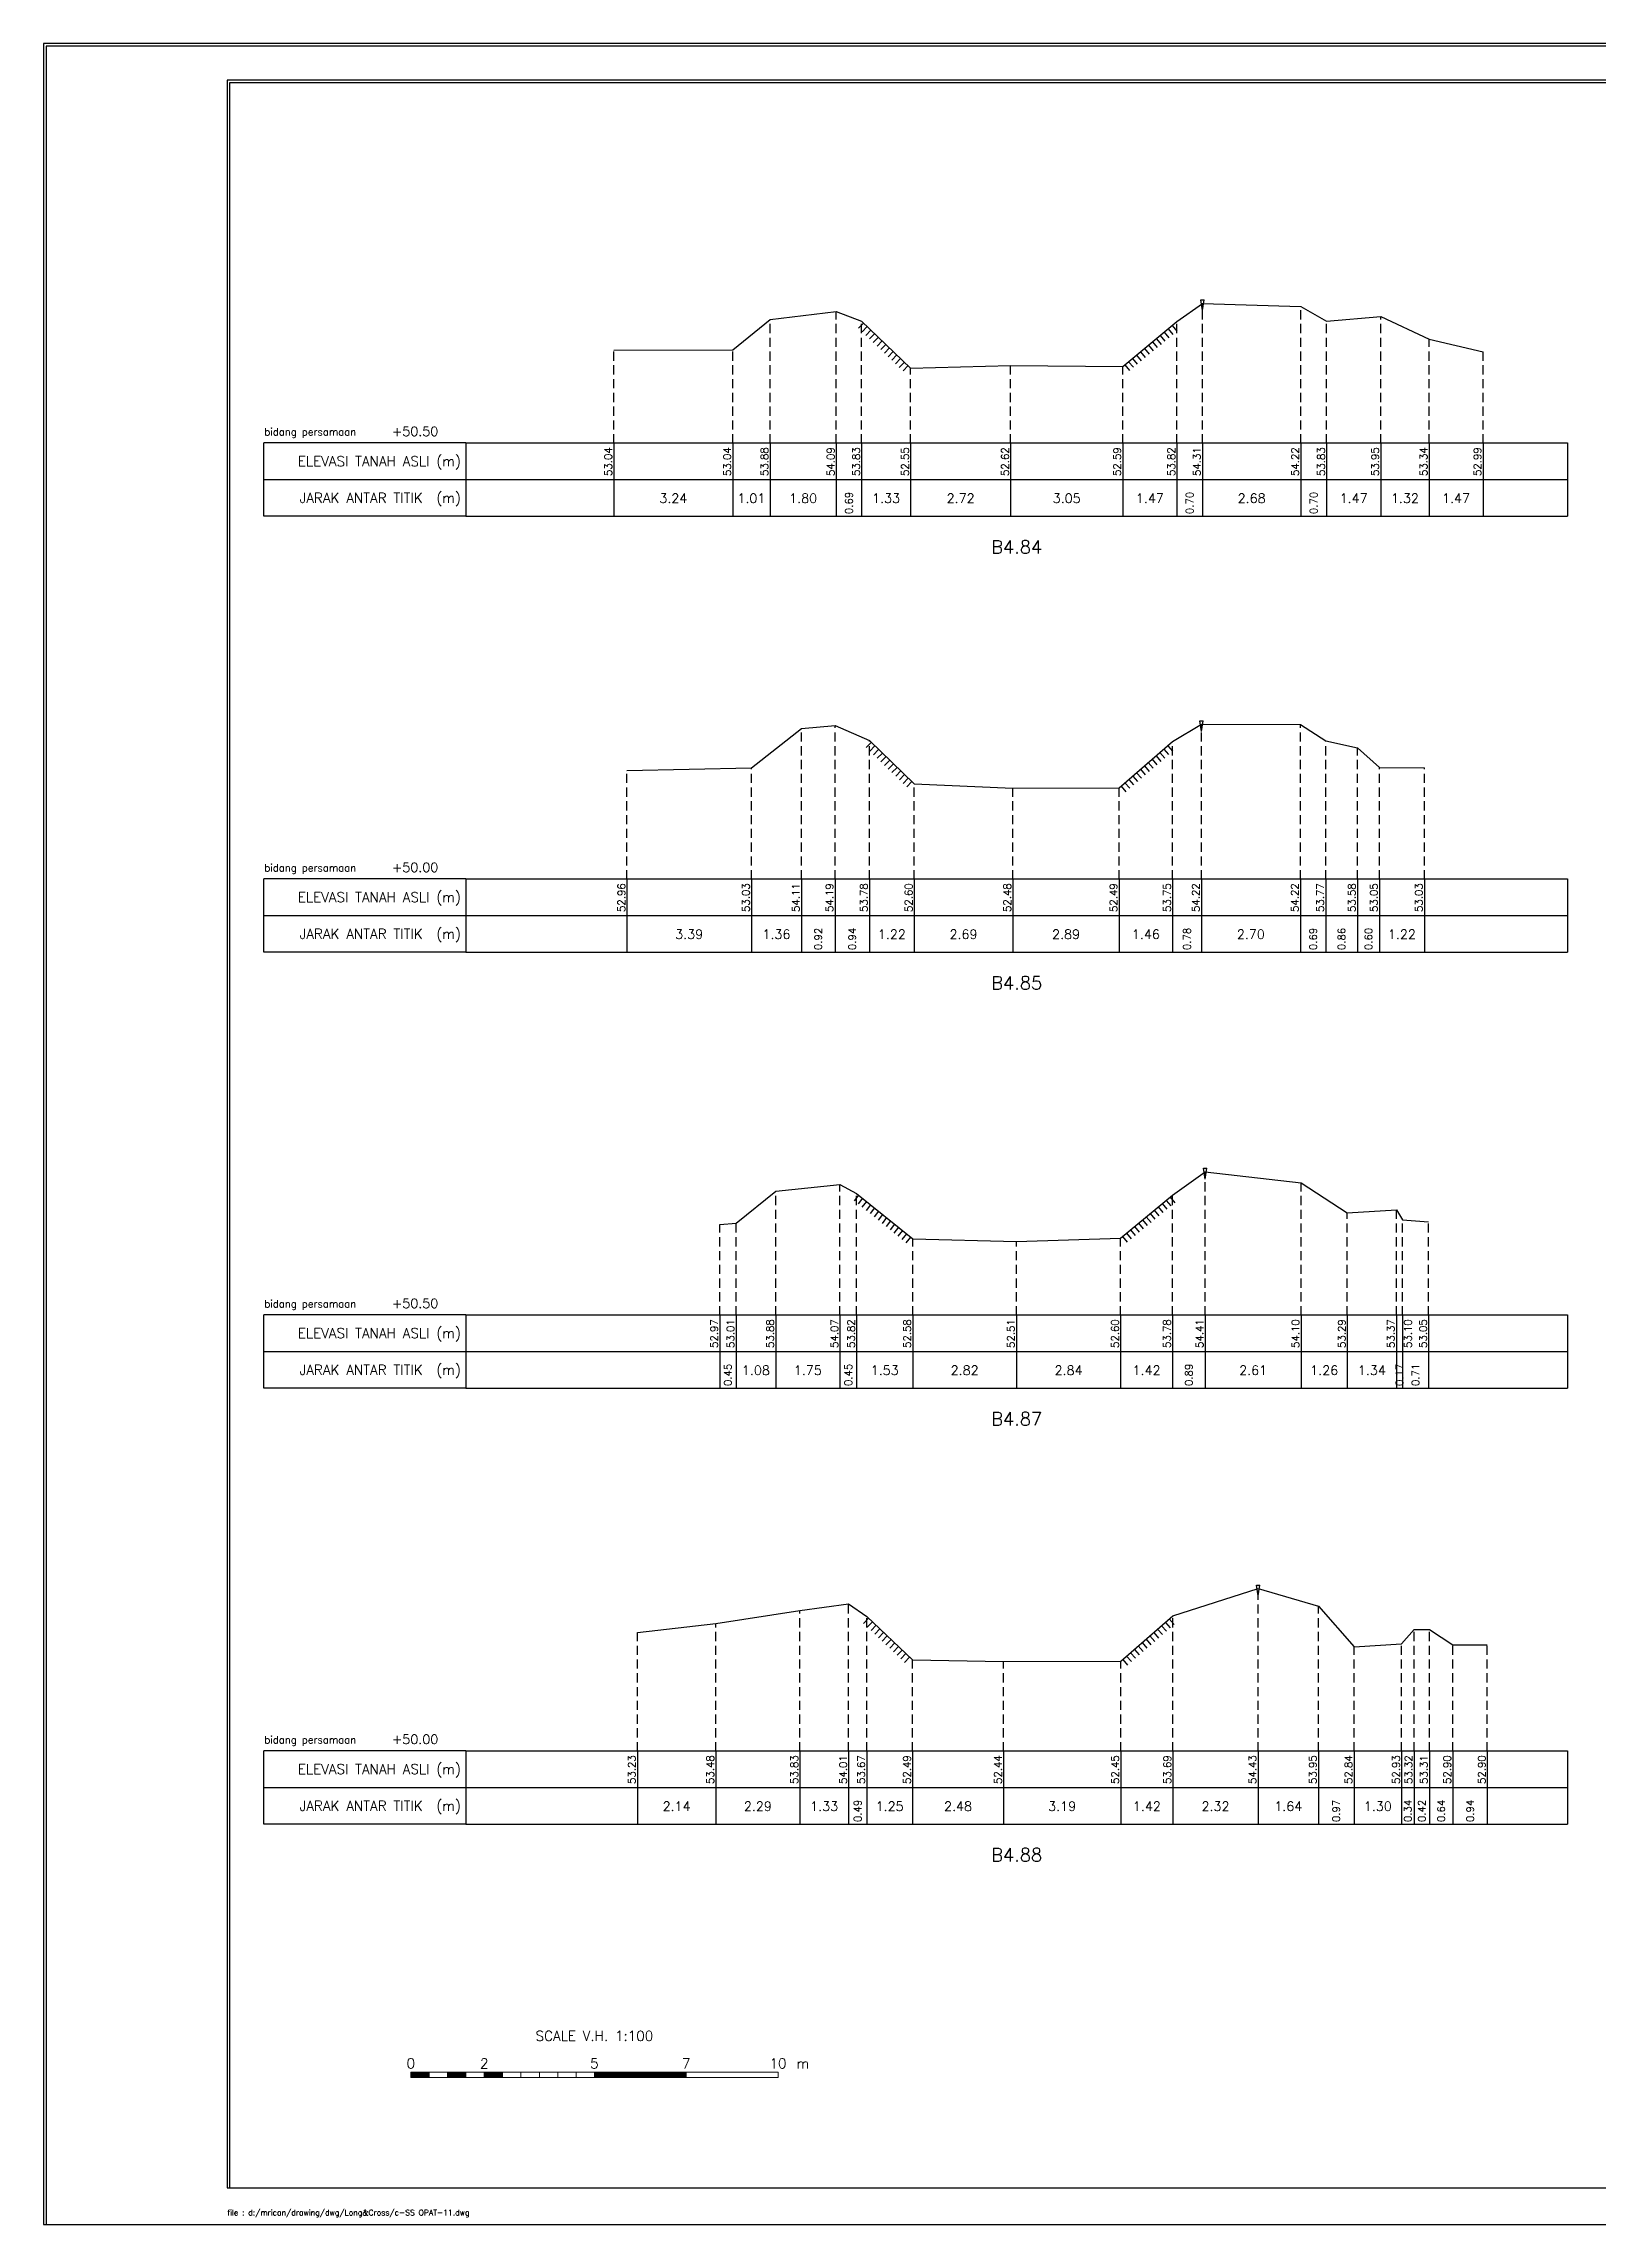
# Model space of a CAD drawing. Header units: inches. Extents: x -11 to 3175, y -842 to -783.
# Drawn here: x 855 to 897.3, y -842 to -782.6 of the extents above; entities that cross this region are included whole.
import ezdxf
from ezdxf.enums import TextEntityAlignment as Align

# ---------------------------------------------------------------- set-up
doc = ezdxf.new("R2010")
doc.units = ezdxf.units.IN
doc.header["$MEASUREMENT"] = 0
doc.linetypes.add('DASHED2', pattern=[0.375, 0.25, -0.125])
doc.layers.add('KOP', color=7, linetype='Continuous')
doc.layers.add('pelengkap', color=7, linetype='Continuous')
doc.styles.add('ARIAL', font='arial.ttf')
doc.styles.add('battang01', font='arial.ttf')
doc.styles.add('L100', font='simplex.shx', dxfattribs={"height": 0.254})
doc.styles.add('L140', font='simplex.shx', dxfattribs={"height": 0.356})
doc.styles.add('L60', font='simplex.shx', dxfattribs={"height": 0.152})
doc.styles.add('L80', font='simplex.shx', dxfattribs={"height": 0.203})
doc.styles.add('ROMANS-N', font='ROMANS.SHX', dxfattribs={"width": 0.8})
doc.styles.add('SONDU', font='arial.ttf')
doc.styles.get("Standard").update_dxf_attribs({"font": 'simplex.shx'})
doc.styles.add('STYLE1', font='arial.ttf', dxfattribs={"height": 0.2})

# ---------------------------------------------------------------- blocks, each defined once
blk = doc.blocks.new('kop')
at = {"layer": 'KOP'}
h = blk.add_hatch(color=3, dxfattribs=at)
h.paths.add_polyline_path([(609.87, 69.8), (591.81, 69.8), (591.81, 51.91), (609.87, 51.91)])
h.paths.add_polyline_path([(592.1, 52.25), (592.1, 69.5), (609.53, 69.5), (609.53, 52.25)], flags=16)
edge = h.paths.add_edge_path(flags=0)
edge.add_line((608.87, 52.91), (601.67, 52.91))
edge.add_ellipse((597.68, 52.92), major_axis=(2.82, 2.82), ratio=1, start_angle=314.84704, end_angle=495.15296)
edge.add_line((593.69, 52.91), (592.76, 52.91))
edge.add_line((592.76, 52.91), (592.76, 58.63))
edge.add_line((592.76, 58.63), (595.43, 58.63))
edge.add_ellipse((595.43, 63.37), major_axis=(-3.35, 3.35), ratio=1, start_angle=135, end_angle=315)
edge.add_line((595.43, 68.11), (595.43, 68.84))
edge.add_line((595.43, 68.84), (601.65, 68.84))
edge.add_line((601.65, 68.84), (601.65, 58.59))
edge.add_ellipse((604.86, 58.63), major_axis=(2.26, 2.26), ratio=1, start_angle=135.57378, end_angle=315)
edge.add_line((608.06, 58.63), (608.87, 58.63))
edge.add_line((608.87, 58.63), (608.87, 52.91))
h = blk.add_hatch(dxfattribs=at)
h.set_pattern_fill('ANSI31', color=21)
h.paths.add_polyline_path([(609.53, 69.5), (592.1, 69.5), (592.1, 52.25), (609.53, 52.25)])
edge = h.paths.add_edge_path(flags=16)
edge.add_line((608.06, 58.63), (608.87, 58.63))
edge.add_line((608.87, 58.63), (608.87, 52.91))
edge.add_line((608.87, 52.91), (601.67, 52.91))
edge.add_ellipse((597.68, 52.92), major_axis=(-2.82, 2.82), ratio=1, start_angle=224.84704, end_angle=405.15296)
edge.add_line((593.69, 52.91), (592.76, 52.91))
edge.add_line((592.76, 52.91), (592.76, 58.63))
edge.add_line((592.76, 58.63), (595.43, 58.63))
edge.add_ellipse((595.43, 63.37), major_axis=(-3.35, 3.35), ratio=1, start_angle=135, end_angle=315)
edge.add_line((595.43, 68.11), (595.43, 68.84))
edge.add_line((595.43, 68.84), (601.65, 68.84))
edge.add_line((601.65, 68.84), (601.65, 58.59))
edge.add_ellipse((604.86, 58.63), major_axis=(-2.26, 2.26), ratio=1, start_angle=45.57378, end_angle=225)
h = blk.add_hatch(color=3, dxfattribs=at)
edge = h.paths.add_edge_path()
edge.add_line((601.65, 68.84), (595.43, 68.84))
edge.add_line((595.43, 68.84), (595.43, 68.11))
edge.add_ellipse((595.43, 63.37), major_axis=(-3.35, 3.35), ratio=1, start_angle=135, end_angle=315, ccw=False)
edge.add_line((595.43, 58.63), (592.76, 58.63))
edge.add_line((592.76, 58.63), (592.76, 52.91))
edge.add_line((592.76, 52.91), (593.69, 52.91))
edge.add_ellipse((597.68, 52.92), major_axis=(-2.82, 2.82), ratio=1, start_angle=-135.15296, end_angle=45.15296, ccw=False)
edge.add_line((601.67, 52.91), (608.87, 52.91))
edge.add_line((608.87, 52.91), (608.87, 58.63))
edge.add_line((608.87, 58.63), (608.06, 58.63))
edge.add_ellipse((604.86, 58.63), major_axis=(2.26, 2.26), ratio=1, start_angle=134.42622, end_angle=315, ccw=False)
edge.add_line((601.65, 58.66), (601.65, 68.84))
h = blk.add_hatch(dxfattribs=at)
h.set_pattern_fill('ANSI31', color=41)
h.paths.add_polyline_path([(595.59, 25.44), (591.99, 25.44), (591.99, 22.12), (595.59, 22.12)])
h.paths.add_polyline_path([(594.83, 23.8), (595.49, 22.51), (594.95, 22.51), (594.37, 23.59), (594.37, 22.51), (593.85, 22.51), (593.85, 24.73), (593.24, 22.51), (592.84, 22.51), (592.12, 25.05), (592.67, 25.05), (593.03, 23.54), (593.41, 25.05), (594.37, 25.05), (594.37, 23.99), (594.89, 25.05), (595.46, 25.05)], flags=16)
at = {"color": 2}
blk.add_lwpolyline([(-49.29, -9.99), (790.69, -9.99), (790.69, 583.29), (-49.29, 583.29)], close=True, dxfattribs=at)
at = {"color": 6}
blk.add_lwpolyline([(0.65, 0), (780.7, 0), (780.7, 573.3), (0.65, 573.3)], close=True, dxfattribs=at)
at = {"layer": 'KOP', "color": 5}
for p, q in [((590.8, 70.96), (590.8, 29.98)), ((590.8, 70.96), (780.7, 70.96)), ((400.9, 29.98), (400.9, 0)), ((400.9, 29.98), (590.8, 29.98)), ((590.8, 29.98), (590.8, 0))]:
    blk.add_line(p, q, dxfattribs=at)
at = {"layer": 'KOP', "color": 3}
for p, q in [((591.81, 69.8), (609.87, 69.8)), ((591.81, 51.91), (591.81, 69.8)), ((592.1, 69.5), (609.53, 69.5)), ((592.1, 52.25), (592.1, 69.5)), ((595.43, 68.84), (595.43, 68.11)), ((595.43, 68.84), (601.65, 68.84)), ((601.65, 58.59), (601.65, 68.84)), ((609.53, 69.5), (609.53, 52.25)), ((609.87, 69.8), (609.87, 51.91)), ((592.76, 52.91), (592.76, 58.63)), ((595.43, 58.63), (592.76, 58.63)), ((608.87, 58.63), (608.06, 58.63)), ((608.87, 58.63), (608.87, 52.91)), ((609.87, 51.91), (591.81, 51.91)), ((609.53, 52.25), (592.1, 52.25)), ((593.69, 52.91), (592.76, 52.91)), ((608.87, 52.91), (601.67, 52.91)), ((720.73, 43.98), (780.7, 43.98)), ((720.73, 36.98), (780.7, 36.98)), ((415.9, 29.98), (415.9, 0)), ((430.89, 29.98), (430.89, 0)), ((545.83, 29.98), (545.83, 0)), ((560.82, 29.98), (560.82, 0)), ((575.81, 29.98), (575.81, 0)), ((655.77, 29.98), (655.77, 11.99)), ((675.76, 29.98), (675.76, 0)), ((705.74, 29.98), (705.74, 0)), ((400.9, 24.99), (590.8, 24.99)), ((655.77, 23.99), (720.73, 23.99)), ((720.73, 23.99), (780.7, 23.99)), ((400.9, 19.99), (590.8, 19.99)), ((655.77, 17.99), (720.73, 17.99)), ((720.73, 17.99), (780.7, 17.99)), ((740.72, 17.99), (740.72, 0)), ((400.9, 14.99), (590.8, 14.99)), ((590.8, 6), (720.73, 6))]:
    blk.add_line(p, q, dxfattribs=at)
at = {"layer": 'KOP', "color": 4}
for p, q in [((610.79, 70.96), (610.79, 50.97)), ((720.73, 70.96), (720.73, 0)), ((590.8, 50.97), (720.73, 50.97)), ((720.73, 50.97), (780.7, 50.97)), ((590.8, 29.98), (720.73, 29.98)), ((720.73, 29.98), (780.7, 29.98)), ((590.8, 11.99), (720.73, 11.99))]:
    blk.add_line(p, q, dxfattribs=at)
at = {"layer": 'KOP', "color": 41}
blk.add_line((595.59, 22.12), (591.99, 22.12), dxfattribs=at)
for points in [[(591.99, 25.44), (595.59, 25.44)], [(592.12, 25.05), (592.67, 25.05)], [(592.12, 25.05), (592.84, 22.51)], [(592.2, 25.44), (592.42, 25.44)], [(592.63, 25.44), (592.84, 25.44)], [(592.67, 25.05), (593.03, 23.54), (593.41, 25.05)], [(593.05, 25.44), (593.26, 25.44)], [(593.24, 22.51), (593.85, 24.73)], [(593.41, 25.05), (594.37, 25.05)], [(593.48, 25.44), (593.69, 25.44)], [(593.85, 22.51), (593.85, 24.73)], [(593.9, 25.44), (594.11, 25.44)], [(594.32, 25.44), (594.53, 25.44)], [(594.37, 25.05), (594.37, 23.99)], [(594.37, 23.99), (594.89, 25.05)], [(594.75, 25.44), (594.96, 25.44)], [(594.83, 23.8), (595.46, 25.05)], [(594.83, 23.8), (595.49, 22.51)], [(594.89, 25.05), (595.46, 25.05)], [(595.17, 25.44), (595.38, 25.44)], [(592.84, 22.51), (593.24, 22.51)], [(593.85, 22.51), (594.37, 22.51)], [(594.95, 22.51), (594.37, 23.59)], [(594.37, 23.59), (594.37, 22.51)], [(594.95, 22.51), (595.49, 22.51)]]:
    blk.add_lwpolyline(points, dxfattribs=at)
at = {"layer": 'KOP', "color": 42}
for points in [[(592.2, 29.11), (592.2, 25.44)], [(592.54, 29.11), (592.54, 25.44)], [(592.96, 29.11), (592.96, 25.44)], [(593.38, 29.11), (593.38, 25.44)], [(593.81, 29.11), (593.81, 25.44)], [(594.23, 29.11), (594.23, 25.44)], [(594.65, 29.11), (594.65, 25.44)], [(595.08, 29.11), (595.08, 25.44)], [(595.5, 29.11), (595.5, 25.44)]]:
    blk.add_lwpolyline(points, dxfattribs=at)
at = {"layer": 'KOP', "color": 3}
for centre, major_axis, start_param, end_param in [((595.43, 63.37), (-3.35, 3.35), 2.356194, 5.497787), ((597.68, 52.92), (-2.82, 2.82), 3.924321, 7.071253), ((604.86, 58.63), (-2.26, 2.26), 0.785398, 3.926991)]:
    blk.add_ellipse(centre, major_axis=major_axis, ratio=1, start_param=start_param, end_param=end_param, dxfattribs=at)
at = {"layer": 'KOP', "color": 5, "style": 'SONDU'}
for s, height, width, p, p2 in [('MINISTRY OF PUBLIC WORKS AND HOUSING', 3.4982, 0.971049, (612.49, 65.4), (715.58, 65.4)), ('DIRECTORATE GENERAL OF WATER RESOURCES', 2.7485, 1.100714, (612.33, 60.62), (715.42, 60.62)), ('DIRECTORATE OF IRRIGATION AND LOWLAND', 1.9989, 1.638753, (612.52, 56.15), (715.75, 56.15))]:
    blk.add_text(s, height=height, dxfattribs=dict(at, width=width)).set_placement(p, p2, align=Align.FIT)
at = {"layer": 'KOP', "color": 3, "style": 'ROMANS-N', "width": 1.832261}
blk.add_text('Jalan Pattimura No. 20 Kebayoran Baru, Jakarta Selatan', height=1.2493, dxfattribs=at).set_placement((612.79, 53.07), (715.58, 53.07), align=Align.FIT)
at = {"layer": 'KOP', "color": 5, "style": 'ARIAL'}
blk.add_text('Subject:', height=3.252, dxfattribs=at).set_placement((593.75, 45.87))
at = {"layer": 'KOP', "color": 3}
for s, height, style, p in [('Scheme', 1.999, 'battang01', (722.75, 46.66)), (':', 2, 'battang01', (740.37, 46.56)), ('D.I MRICAN', 1.999, 'battang01', (742.66, 46.66)), ('District', 1.999, 'battang01', (722.68, 39.97)), ('KEDIRI', 1.999, 'battang01', (742.66, 39.66)), (':', 2, 'battang01', (740.38, 39.87)), ('Province', 1.999, 'battang01', (722.75, 32.66)), (':', 2, 'battang01', (740.37, 32.57)), ('EAST JAVA', 1.999, 'battang01', (742.66, 32.66)), ('Prepared by', 1.9989, 'battang01', (657.14, 25.79)), ('No. of Sheet ', 1.9989, 'battang01', (722.52, 26.68)), (':', 2, 'battang01', (740.38, 25.62)), ('in joint venture with:', 1.2493, 'SONDU', (597.56, 21.07)), ('Checked by', 1.999, 'battang01', (657.14, 19.79)), ('Register', 1.999, 'battang01', (722.52, 20.02)), (':', 2, 'battang01', (740.36, 19.92)), ('Team Leader', 1.9989, 'battang01', (657.14, 13.79)), ('Yoo, Kang-Keun', 1.9989, 'battang01', (677.26, 13.79)), ('Date :', 1.999, 'battang01', (722.52, 13.49)), ('No. of Contract :', 1.9989, 'battang01', (743.52, 13.49)), ('No.', 2, 'STYLE1', (404.73, 6.99)), ('Date', 2, 'STYLE1', (417.78, 6.99)), ('Revised', 2, 'STYLE1', (483.04, 7.17)), ('Drawn', 2, 'STYLE1', (550.92, 7.18)), ('Checked', 2, 'STYLE1', (562.62, 7.11)), ('Approv.', 2, 'STYLE1', (578.86, 7.21)), ('Acknowledge by', 1.9989, 'battang01', (592.18, 7.8)), (':', 2, 'battang01', (612.76, 7.81)), ('Approved by', 1.9989, 'battang01', (592.18, 1.8)), (':', 2, 'battang01', (612.81, 1.77)), ('Directorate of Irrigations and Lowlands', 1.9989, 'battang01', (614.08, 1.59))]:
    blk.add_text(s, height=height, dxfattribs=dict(at, style=style)).set_placement(p)
at = {"layer": 'KOP', "color": 6, "style": 'SONDU'}
blk.add_text('PT. VIRAMA KARYA (Persero)', height=2.5809, dxfattribs=at).set_placement((597.36, 26.15))
at = {"layer": 'KOP', "color": 42, "style": 'SONDU'}
blk.add_text('VIRAMA', height=0.942, dxfattribs=at).set_placement((591.3, 21.04))
at = {"layer": 'KOP', "color": 4, "style": 'SONDU'}
for s, p in [('Korean Rural Community Corporation', (592.02, 18.86)), ('PT. Wiratman', (592.02, 16.86)), ('PT. Terasis Erojaya', (591.94, 12.59)), ('PT. Tuah Agung Anugrah', (592, 14.73))]:
    blk.add_text(s, height=1.4992, dxfattribs=at).set_placement(p)
at = {"layer": 'KOP', "color": 3, "insert": (719.86, 60.77), "char_height": 2.4987, "width": 61.4394, "attachment_point": 4, "style": 'SONDU'}
blk.add_mtext('\\pi1.9124;Project Preparation Consultant (PPC)\\P\\pi3.0493;Firm For Develompent of the Mrican \\P\\pi7.7731;Irrigation System In East Java', dxfattribs=at)
at = {"layer": 'KOP', "color": 2, "insert": (597.57, 24.25), "char_height": 0.9995, "width": 48.7181, "attachment_point": 1, "style": 'SONDU'}
blk.add_mtext('Jl. Hang Tuah Raya No.26, Kebayoran Baru Jakarta Selatan 12120 Indonesia', dxfattribs=at)
blk = doc.blocks.new('*X6')
at = {"color": 0}
for p, q in [((20000, 6250), (25000, 6250)), ((20000, 6200), (25000, 6200)), ((20000, 6150), (25000, 6150)), ((20000, 6100), (25000, 6100)), ((20000, 6050), (25000, 6050))]:
    blk.add_line(p, q, dxfattribs=at)
blk = doc.blocks.new('*X5')
at = {"color": 0}
for p, q in [((14000, 6250), (15000, 6250)), ((14000, 6200), (15000, 6200)), ((14000, 6150), (15000, 6150)), ((14000, 6100), (15000, 6100)), ((14000, 6050), (15000, 6050))]:
    blk.add_line(p, q, dxfattribs=at)
blk = doc.blocks.new('*X3')
at = {"color": 0}
for p, q in [((10000, 6250), (11000, 6250)), ((10000, 6200), (11000, 6200)), ((10000, 6150), (11000, 6150)), ((10000, 6100), (11000, 6100)), ((10000, 6050), (11000, 6050))]:
    blk.add_line(p, q, dxfattribs=at)
blk = doc.blocks.new('*X4')
at = {"color": 0}
for p, q in [((12000, 6250), (13000, 6250)), ((12000, 6200), (13000, 6200)), ((12000, 6150), (13000, 6150)), ((12000, 6100), (13000, 6100)), ((12000, 6050), (13000, 6050))]:
    blk.add_line(p, q, dxfattribs=at)
blk = doc.blocks.new('c100')
at = {"color": 2}
blk.add_lwpolyline([(-5, -1), (79.1, -1), (79.1, 58.4), (-5, 58.4)], close=True, dxfattribs=at)
at = {"color": 6}
blk.add_lwpolyline([(0, 0), (78.1, 0), (78.1, 57.4), (0, 57.4)], close=True, dxfattribs=at)
at = {"color": 3, "lineweight": 0}
for points in [[(5, 3), (5.5, 3), (5.5, 3.15), (5, 3.15)], [(5.5, 3), (6, 3), (6, 3.15), (5.5, 3.15)], [(6, 3), (6.5, 3), (6.5, 3.15), (6, 3.15)], [(6.5, 3), (7, 3), (7, 3.15), (6.5, 3.15)], [(7, 3), (7.5, 3), (7.5, 3.15), (7, 3.15)], [(7.5, 3), (8, 3), (8, 3.15), (7.5, 3.15)], [(8, 3), (8.5, 3), (8.5, 3.15), (8, 3.15)], [(8.5, 3), (9, 3), (9, 3.15), (8.5, 3.15)], [(9, 3), (9.5, 3), (9.5, 3.15), (9, 3.15)], [(9.5, 3), (10, 3), (10, 3.15), (9.5, 3.15)], [(10, 3), (12.5, 3), (12.5, 3.15), (10, 3.15)], [(12.5, 3), (15, 3), (15, 3.15), (12.5, 3.15)]]:
    blk.add_lwpolyline(points, close=True, dxfattribs=at)
at = {"color": 1, "lineweight": 0, "xscale": 0.0005, "yscale": 0.0005, "zscale": 0.0005}
for name in ['*X3', '*X4', '*X5', '*X6']:
    blk.add_blockref(name, (0, 0), dxfattribs=at)
at = {"color": 3}
for s, p in [('SCALE V.H. 1:100', (10, 4)), ('0', (5, 3.25)), ('2', (7, 3.25)), ('5', (10, 3.25)), ('7', (12.5, 3.25)), ('10', (15, 3.25))]:
    blk.add_text(s, height=0.27, dxfattribs=at).set_placement(p, align=Align.CENTER)
blk.add_text('m', height=0.27, dxfattribs=at).set_placement((15.5, 3.25))
blk = doc.blocks.new('das2')
at = {"color": 5, "linetype": 'Continuous'}
for q in [(0, 1), (17.75, 1)]:
    blk.add_line((2.75, 1), q, dxfattribs=at)
at = {"color": 3, "linetype": 'Continuous'}
for p, q in [((2.75, 1), (2.75, 0)), ((17.75, 1), (17.75, 0)), ((0, 0.5), (17.75, 0.5)), ((2.75, 0), (0, 0)), ((2.75, 0), (17.75, 0))]:
    blk.add_line(p, q, dxfattribs=at)
blk.add_lwpolyline([(0, 0), (0, 1)], dxfattribs=at)
blk.add_text('bidang persamaan', height=0.1, dxfattribs=at).set_placement((0.005, 1.1))
at = {"color": 5, "linetype": 'Continuous'}
for s, p in [('ELEVASI TANAH ASLI (m)', (2.683, 0.683)), ('JARAK ANTAR TITIK  (m)', (2.683, 0.183))]:
    blk.add_text(s, height=0.135, dxfattribs=at).set_placement(p, align=Align.RIGHT)
blk = doc.blocks.new('gbrpatok')
at = {"color": 2, "linetype": 'Continuous'}
for p, q in [((-0.00045, 0.00096), (0.00045, 0.00096)), ((0, -0.00196), (-0.00045, 0.00096)), ((0, -0.00196), (0.00045, 0.00096))]:
    blk.add_line(p, q, dxfattribs=at)

msp = doc.modelspace()

# ---------------------------------------------------------------- linework, layer by layer
at = {"color": 2, "linetype": 'Continuous', "lineweight": -3}
for p, q in [((874.782, -790.111), (876.587, -789.901)), ((876.587, -789.901), (877.277, -790.162)), ((885.862, -790.172), (886.56, -789.676)), ((886.56, -789.676), (889.236, -789.764)), ((889.236, -789.764), (889.94, -790.157)), ((873.769, -790.945), (874.782, -790.111)), ((877.277, -790.162), (878.612, -791.438)), ((884.388, -791.398), (885.862, -790.172)), ((889.94, -790.157), (891.413, -790.035)), ((891.413, -790.035), (892.733, -790.648)), ((870.529, -790.948), (873.769, -790.945)), ((892.733, -790.648), (894.199, -790.995)), ((878.612, -791.438), (881.334, -791.365)), ((881.334, -791.365), (884.388, -791.398)), ((874.278, -802.328), (875.636, -801.254)), ((875.636, -801.254), (876.553, -801.169)), ((876.553, -801.169), (877.489, -801.583)), ((885.746, -801.608), (886.529, -801.14)), ((886.529, -801.14), (889.226, -801.147)), ((889.226, -801.147), (889.916, -801.595)), ((877.489, -801.583), (878.709, -802.766)), ((884.29, -802.871), (885.746, -801.608)), ((889.916, -801.595), (890.779, -801.781)), ((890.779, -801.781), (891.379, -802.314)), ((870.886, -802.402), (874.278, -802.328)), ((891.379, -802.314), (892.603, -802.328)), ((878.709, -802.766), (881.396, -802.881)), ((881.396, -802.881), (884.29, -802.871)), ((874.937, -813.856), (876.687, -813.671)), ((876.687, -813.671), (877.141, -813.918)), ((885.745, -813.962), (886.633, -813.331)), ((886.633, -813.331), (889.245, -813.634)), ((889.245, -813.634), (890.504, -814.445)), ((873.86, -814.726), (874.937, -813.856)), ((877.141, -813.918), (878.67, -815.154)), ((884.329, -815.133), (885.745, -813.962)), ((890.504, -814.445), (891.842, -814.366)), ((891.842, -814.366), (892.007, -814.637)), ((873.412, -814.766), (873.86, -814.726)), ((892.007, -814.637), (892.719, -814.692)), ((878.67, -815.154), (881.494, -815.225)), ((881.494, -815.225), (884.329, -815.133)), ((885.754, -825.426), (888.075, -824.683)), ((888.075, -824.683), (889.717, -825.161)), ((871.17, -825.88), (873.307, -825.63)), ((873.307, -825.63), (875.595, -825.282)), ((875.595, -825.282), (876.923, -825.1)), ((876.923, -825.1), (877.416, -825.441)), ((877.416, -825.441), (878.664, -826.622)), ((884.335, -826.659), (885.754, -825.426)), ((889.717, -825.161), (890.687, -826.271)), ((890.687, -826.271), (891.982, -826.188)), ((891.982, -826.188), (892.323, -825.797)), ((892.323, -825.797), (892.739, -825.799)), ((892.739, -825.799), (893.378, -826.215)), ((893.378, -826.215), (894.316, -826.213)), ((878.664, -826.622), (881.142, -826.672)), ((881.142, -826.672), (884.335, -826.659))]:
    msp.add_line(p, q, dxfattribs=at)
at = {"color": 1, "linetype": 'DASHED2', "lineweight": -3}
for p, q in [((876.587, -793.487), (876.587, -789.901)), ((886.56, -793.487), (886.56, -789.676)), ((889.236, -793.487), (889.236, -789.764)), ((874.782, -793.487), (874.782, -790.111)), ((877.277, -793.487), (877.277, -790.162)), ((885.862, -793.487), (885.862, -790.172)), ((889.94, -793.487), (889.94, -790.157)), ((891.413, -793.487), (891.413, -790.035)), ((870.529, -793.487), (870.529, -790.948)), ((873.769, -793.487), (873.769, -790.945)), ((892.733, -793.487), (892.733, -790.648)), ((894.199, -793.487), (894.199, -790.995)), ((878.612, -793.487), (878.612, -791.438)), ((881.334, -793.487), (881.334, -791.365)), ((884.388, -793.487), (884.388, -791.398)), ((875.636, -805.362), (875.636, -801.254)), ((876.553, -805.362), (876.553, -801.169)), ((886.529, -805.362), (886.529, -801.14)), ((889.226, -805.362), (889.226, -801.147)), ((877.489, -805.362), (877.489, -801.583)), ((885.746, -805.362), (885.746, -801.608)), ((889.916, -805.362), (889.916, -801.595)), ((890.779, -805.362), (890.779, -801.781)), ((870.886, -805.362), (870.886, -802.402)), ((874.278, -805.362), (874.278, -802.328)), ((891.379, -805.362), (891.379, -802.314)), ((892.603, -805.362), (892.603, -802.328)), ((878.709, -805.362), (878.709, -802.766)), ((881.396, -805.362), (881.396, -802.881)), ((884.29, -805.362), (884.29, -802.871)), ((876.687, -817.237), (876.687, -813.671)), ((886.633, -817.237), (886.633, -813.331)), ((889.245, -817.237), (889.245, -813.634)), ((874.937, -817.237), (874.937, -813.856)), ((877.141, -817.237), (877.141, -813.918)), ((885.745, -817.237), (885.745, -813.962)), ((891.842, -817.237), (891.842, -814.366)), ((873.412, -817.237), (873.412, -814.766)), ((873.86, -817.237), (873.86, -814.726)), ((890.504, -817.237), (890.504, -814.445)), ((892.007, -817.237), (892.007, -814.637)), ((892.719, -817.237), (892.719, -814.692)), ((878.67, -817.237), (878.67, -815.154)), ((881.494, -817.237), (881.494, -815.225)), ((884.329, -817.237), (884.329, -815.133)), ((888.075, -829.113), (888.075, -824.683)), ((873.307, -829.113), (873.307, -825.63)), ((875.595, -829.113), (875.595, -825.282)), ((876.923, -829.113), (876.923, -825.1)), ((877.416, -829.113), (877.416, -825.441)), ((885.754, -829.113), (885.754, -825.426)), ((889.717, -829.113), (889.717, -825.161)), ((871.17, -829.113), (871.17, -825.88)), ((891.982, -829.113), (891.982, -826.188)), ((892.323, -829.113), (892.323, -825.797)), ((892.739, -829.113), (892.739, -825.799)), ((893.378, -829.113), (893.378, -826.215)), ((894.316, -829.113), (894.316, -826.213)), ((878.664, -829.113), (878.664, -826.622)), ((881.142, -829.113), (881.142, -826.672)), ((884.335, -829.113), (884.335, -826.659)), ((890.687, -829.113), (890.687, -826.271))]:
    msp.add_line(p, q, dxfattribs=at)
at = {"color": 1, "linetype": 'Continuous', "lineweight": -3}
for p, q in [((870.529, -793.487), (870.529, -795.487)), ((873.769, -793.487), (873.769, -795.487)), ((874.782, -793.487), (874.782, -795.487)), ((876.587, -793.487), (876.587, -795.487)), ((877.277, -793.487), (877.277, -795.487)), ((878.612, -793.487), (878.612, -795.487)), ((881.334, -793.487), (881.334, -795.487)), ((884.388, -793.487), (884.388, -795.487)), ((885.862, -793.487), (885.862, -795.487)), ((886.56, -793.487), (886.56, -795.487)), ((889.236, -793.487), (889.236, -795.487)), ((889.94, -793.487), (889.94, -795.487)), ((891.413, -793.487), (891.413, -795.487)), ((892.733, -793.487), (892.733, -795.487)), ((894.199, -793.487), (894.199, -795.487)), ((870.886, -805.362), (870.886, -807.362)), ((874.278, -805.362), (874.278, -807.362)), ((875.636, -805.362), (875.636, -807.362)), ((876.553, -805.362), (876.553, -807.362)), ((877.489, -805.362), (877.489, -807.362)), ((878.709, -805.362), (878.709, -807.362)), ((881.396, -805.362), (881.396, -807.362)), ((884.29, -805.362), (884.29, -807.362)), ((885.746, -805.362), (885.746, -807.362)), ((886.529, -805.362), (886.529, -807.362)), ((889.226, -805.362), (889.226, -807.362)), ((889.916, -805.362), (889.916, -807.362)), ((890.779, -805.362), (890.779, -807.362)), ((891.379, -805.362), (891.379, -807.362)), ((892.603, -805.362), (892.603, -807.362)), ((873.412, -817.237), (873.412, -819.237)), ((873.86, -817.237), (873.86, -819.237)), ((874.937, -817.237), (874.937, -819.237)), ((876.687, -817.237), (876.687, -819.237)), ((877.141, -817.237), (877.141, -819.237)), ((878.67, -817.237), (878.67, -819.237)), ((881.494, -817.237), (881.494, -819.237)), ((884.329, -817.237), (884.329, -819.237)), ((885.745, -817.237), (885.745, -819.237)), ((886.633, -817.237), (886.633, -819.237)), ((889.245, -817.237), (889.245, -819.237)), ((890.504, -817.237), (890.504, -819.237)), ((891.842, -817.237), (891.842, -819.237)), ((892.007, -817.237), (892.007, -819.237)), ((892.719, -817.237), (892.719, -819.237)), ((871.17, -829.113), (871.17, -831.113)), ((873.307, -829.113), (873.307, -831.113)), ((875.595, -829.113), (875.595, -831.113)), ((876.923, -829.113), (876.923, -831.113)), ((877.416, -829.113), (877.416, -831.113)), ((878.664, -829.113), (878.664, -831.113)), ((881.142, -829.113), (881.142, -831.113)), ((884.335, -829.113), (884.335, -831.113)), ((885.754, -829.113), (885.754, -831.113)), ((888.075, -829.113), (888.075, -831.113)), ((889.717, -829.113), (889.717, -831.113)), ((890.687, -829.113), (890.687, -831.113)), ((891.982, -829.113), (891.982, -831.113)), ((892.323, -829.113), (892.323, -831.113)), ((892.739, -829.113), (892.739, -831.113)), ((893.378, -829.113), (893.378, -831.113)), ((894.316, -829.113), (894.316, -831.113))]:
    msp.add_line(p, q, dxfattribs=at)
at = {"layer": 'pelengkap', "color": 1, "linetype": 'Continuous', "lineweight": -3}
for p, q in [((877.328, -790.21), (877.19, -790.355)), ((877.429, -790.307), (877.291, -790.452)), ((877.53, -790.404), (877.392, -790.548)), ((877.632, -790.501), (877.493, -790.645)), ((877.733, -790.597), (877.594, -790.742)), ((885.41, -790.547), (885.538, -790.701)), ((885.518, -790.458), (885.646, -790.612)), ((885.626, -790.368), (885.753, -790.522)), ((885.733, -790.279), (885.861, -790.433)), ((877.834, -790.694), (877.696, -790.839)), ((877.935, -790.791), (877.797, -790.935)), ((878.036, -790.888), (877.898, -791.032)), ((878.137, -790.984), (877.999, -791.129)), ((878.239, -791.081), (878.1, -791.226)), ((878.34, -791.178), (878.202, -791.322)), ((884.657, -791.174), (884.785, -791.328)), ((884.764, -791.085), (884.892, -791.238)), ((884.872, -790.995), (885, -791.149)), ((884.98, -790.906), (885.108, -791.059)), ((885.087, -790.816), (885.215, -790.97)), ((885.195, -790.726), (885.323, -790.88)), ((885.303, -790.637), (885.431, -790.791)), ((878.441, -791.275), (878.303, -791.419)), ((878.542, -791.371), (878.404, -791.516)), ((884.442, -791.353), (884.569, -791.507)), ((884.549, -791.264), (884.677, -791.417)), ((877.539, -801.632), (877.4, -801.775)), ((877.639, -801.729), (877.5, -801.873)), ((877.74, -801.826), (877.601, -801.97)), ((885.506, -801.816), (885.637, -801.967)), ((885.612, -801.724), (885.743, -801.875)), ((877.841, -801.924), (877.701, -802.067)), ((877.941, -802.021), (877.802, -802.165)), ((878.042, -802.119), (877.902, -802.262)), ((878.142, -802.216), (878.003, -802.36)), ((878.243, -802.314), (878.103, -802.457)), ((878.343, -802.411), (878.204, -802.555)), ((884.766, -802.458), (884.897, -802.609)), ((884.872, -802.366), (885.003, -802.517)), ((884.977, -802.274), (885.108, -802.426)), ((885.083, -802.183), (885.214, -802.334)), ((885.189, -802.091), (885.32, -802.242)), ((885.295, -801.999), (885.426, -802.15)), ((885.4, -801.907), (885.531, -802.059)), ((878.444, -802.508), (878.304, -802.652)), ((878.544, -802.606), (878.405, -802.75)), ((878.645, -802.703), (878.506, -802.847)), ((884.343, -802.825), (884.474, -802.976)), ((884.449, -802.733), (884.58, -802.884)), ((884.554, -802.641), (884.685, -802.793)), ((884.66, -802.55), (884.791, -802.701)), ((877.195, -813.962), (877.07, -814.117)), ((877.304, -814.05), (877.179, -814.205)), ((877.413, -814.138), (877.287, -814.293)), ((877.522, -814.226), (877.396, -814.381)), ((877.631, -814.314), (877.505, -814.469)), ((885.354, -814.285), (885.482, -814.439)), ((885.462, -814.196), (885.589, -814.35)), ((885.57, -814.107), (885.697, -814.261)), ((885.678, -814.017), (885.805, -814.171)), ((877.74, -814.402), (877.614, -814.558)), ((877.849, -814.49), (877.723, -814.646)), ((877.958, -814.578), (877.832, -814.734)), ((878.066, -814.666), (877.941, -814.822)), ((878.175, -814.754), (878.05, -814.91)), ((878.284, -814.842), (878.158, -814.998)), ((878.393, -814.93), (878.267, -815.086)), ((884.599, -814.91), (884.726, -815.064)), ((884.707, -814.821), (884.834, -814.975)), ((884.815, -814.731), (884.942, -814.885)), ((884.923, -814.642), (885.05, -814.796)), ((885.03, -814.553), (885.158, -814.707)), ((885.138, -814.464), (885.266, -814.618)), ((885.246, -814.374), (885.374, -814.528)), ((878.502, -815.018), (878.376, -815.174)), ((878.611, -815.106), (878.485, -815.262)), ((884.383, -815.088), (884.511, -815.242)), ((884.491, -814.999), (884.619, -815.153)), ((877.467, -825.489), (877.33, -825.634)), ((877.569, -825.585), (877.431, -825.73)), ((885.55, -825.602), (885.682, -825.753)), ((885.656, -825.51), (885.787, -825.661)), ((877.67, -825.681), (877.533, -825.827)), ((877.772, -825.778), (877.635, -825.923)), ((877.874, -825.874), (877.736, -826.019)), ((877.975, -825.97), (877.838, -826.115)), ((878.077, -826.066), (877.94, -826.212)), ((878.179, -826.163), (878.041, -826.308)), ((884.811, -826.245), (884.942, -826.396)), ((884.917, -826.154), (885.048, -826.304)), ((885.022, -826.062), (885.153, -826.213)), ((885.128, -825.97), (885.259, -826.121)), ((885.234, -825.878), (885.365, -826.029)), ((885.339, -825.786), (885.47, -825.937)), ((885.445, -825.694), (885.576, -825.845)), ((878.28, -826.259), (878.143, -826.404)), ((878.382, -826.355), (878.245, -826.5)), ((878.484, -826.451), (878.346, -826.597)), ((878.585, -826.548), (878.448, -826.693)), ((884.388, -826.613), (884.52, -826.764)), ((884.494, -826.521), (884.625, -826.672)), ((884.6, -826.429), (884.731, -826.58)), ((884.705, -826.337), (884.836, -826.488))]:
    msp.add_line(p, q, dxfattribs=at)

# ---------------------------------------------------------------- block references
at = {"color": 2, "linetype": 'Continuous', "lineweight": -3}
msp.add_blockref('c100', (860, -841), dxfattribs=at)
for name, p, xscale, yscale, zscale in [('kop', (860, -841), 0.1, 0.1, 0.1), ('das2', (861, -795.475), 2, 2, 2), ('das2', (861, -807.35), 2, 2, 2), ('das2', (861, -819.225), 2, 2, 2), ('das2', (861, -831.1), 2, 2, 2)]:
    msp.add_blockref(name, p, dxfattribs=dict(at, xscale=xscale, yscale=yscale, zscale=zscale))
at = {"color": 1, "linetype": 'Continuous', "lineweight": -3, "xscale": 100, "yscale": 100, "zscale": 100}
for p in [(886.56, -789.676), (886.529, -801.14), (886.633, -813.331), (888.075, -824.683)]:
    msp.add_blockref('gbrpatok', p, dxfattribs=at)

# ---------------------------------------------------------------- texts
at = {"color": 3, "linetype": 'Continuous', "lineweight": -3, "style": 'L100'}
for s, p in [('+50.50', (865.116, -793.29)), ('3.24', (872.149, -795.112)), ('1.01', (874.275, -795.112)), ('1.80', (875.684, -795.112)), ('1.33', (877.944, -795.112)), ('2.72', (879.973, -795.112)), ('3.05', (882.861, -795.112)), ('1.47', (885.125, -795.112)), ('2.68', (887.898, -795.112)), ('1.47', (890.676, -795.112)), ('1.32', (892.073, -795.112)), ('1.47', (893.466, -795.112)), ('+50.00', (865.116, -805.165)), ('3.39', (872.582, -806.987)), ('1.36', (874.957, -806.987)), ('1.22', (878.099, -806.987)), ('2.69', (880.052, -806.987)), ('2.89', (882.843, -806.987)), ('1.46', (885.018, -806.987)), ('2.70', (887.877, -806.987)), ('1.22', (891.991, -806.987)), ('+50.50', (865.116, -817.04)), ('1.08', (874.398, -818.862)), ('1.75', (875.812, -818.862)), ('1.53', (877.905, -818.862)), ('2.82', (880.082, -818.862)), ('2.84', (882.912, -818.862)), ('1.42', (885.037, -818.862)), ('2.61', (887.939, -818.862)), ('1.26', (889.875, -818.862)), ('1.34', (891.173, -818.862)), ('+50.00', (865.116, -828.915)), ('2.14', (872.238, -830.738)), ('2.29', (874.451, -830.738)), ('1.33', (876.259, -830.738)), ('1.25', (878.04, -830.738)), ('2.48', (879.903, -830.738)), ('3.19', (882.739, -830.738)), ('1.42', (885.045, -830.738)), ('2.32', (886.914, -830.738)), ('1.64', (888.896, -830.738)), ('1.30', (891.335, -830.738))]:
    msp.add_text(s, height=0.254, dxfattribs=at).set_placement(p, align=Align.CENTER)
at = {"color": 3, "linetype": 'Continuous', "lineweight": -3, "style": 'L80'}
for s, p in [('53.04', (870.479, -793.987)), ('53.04', (873.719, -793.987)), ('53.88', (874.731, -793.987)), ('54.09', (876.536, -793.987)), ('53.83', (877.227, -793.987)), ('52.55', (878.561, -793.987)), ('52.62', (881.284, -793.987)), ('52.59', (884.337, -793.987)), ('53.82', (885.812, -793.987)), ('54.31', (886.509, -793.987)), ('54.22', (889.186, -793.987)), ('53.83', (889.89, -793.987)), ('53.95', (891.363, -793.987)), ('53.34', (892.683, -793.987)), ('52.99', (894.149, -793.987)), ('52.96', (870.836, -805.862)), ('53.03', (874.228, -805.862)), ('54.11', (875.585, -805.862)), ('54.19', (876.503, -805.862)), ('53.78', (877.438, -805.862)), ('52.60', (878.659, -805.862)), ('52.48', (881.345, -805.862)), ('52.49', (884.24, -805.862)), ('53.75', (885.696, -805.862)), ('54.22', (886.479, -805.862)), ('54.22', (889.176, -805.862)), ('53.77', (889.865, -805.862)), ('53.58', (890.729, -805.862)), ('53.05', (891.329, -805.862)), ('53.03', (892.553, -805.862)), ('52.97', (873.362, -817.737)), ('53.01', (873.81, -817.737)), ('53.88', (874.886, -817.737)), ('54.07', (876.637, -817.737)), ('53.82', (877.091, -817.737)), ('52.58', (878.62, -817.737)), ('52.51', (881.444, -817.737)), ('52.60', (884.279, -817.737)), ('53.78', (885.694, -817.737)), ('54.41', (886.583, -817.737)), ('54.10', (889.195, -817.737)), ('53.29', (890.454, -817.737)), ('53.37', (891.792, -817.737)), ('53.10', (892.257, -817.737)), ('53.05', (892.669, -817.737)), ('53.23', (871.119, -829.613)), ('53.48', (873.257, -829.613)), ('53.83', (875.545, -829.613)), ('54.01', (876.873, -829.613)), ('53.67', (877.366, -829.613)), ('52.49', (878.614, -829.613)), ('52.44', (881.092, -829.613)), ('52.45', (884.285, -829.613)), ('53.69', (885.703, -829.613)), ('54.43', (888.024, -829.613)), ('53.95', (889.667, -829.613)), ('52.84', (890.637, -829.613)), ('52.93', (891.932, -829.613)), ('53.32', (892.273, -829.613)), ('53.31', (892.689, -829.613)), ('52.90', (893.328, -829.613)), ('52.90', (894.266, -829.613))]:
    msp.add_text(s, height=0.203, rotation=90, dxfattribs=at).set_placement(p, align=Align.CENTER)
for s, p in [('0.69', (876.932, -795.112)), ('0.70', (886.211, -795.112)), ('0.70', (889.588, -795.112)), ('0.92', (876.094, -806.987)), ('0.94', (877.021, -806.987)), ('0.78', (886.137, -806.987)), ('0.69', (889.571, -806.987)), ('0.86', (890.347, -806.987)), ('0.60', (891.079, -806.987)), ('0.45', (873.636, -818.862)), ('0.45', (876.914, -818.862)), ('0.89', (886.189, -818.862)), ('0.17', (891.925, -818.862)), ('0.71', (892.363, -818.862)), ('0.49', (877.17, -830.738)), ('0.97', (890.202, -830.738)), ('0.34', (892.153, -830.738)), ('0.42', (892.531, -830.738)), ('0.64', (893.059, -830.738)), ('0.94', (893.847, -830.738))]:
    msp.add_text(s, height=0.203, rotation=90, dxfattribs=at).set_placement(p, align=Align.MIDDLE_CENTER)
at = {"color": 4, "linetype": 'Continuous', "lineweight": -3, "style": 'L140'}
for s, p in [('B4.84', (881.5, -796.487)), ('B4.85', (881.5, -808.362)), ('B4.87', (881.5, -820.237)), ('B4.88', (881.5, -832.112))]:
    msp.add_text(s, height=0.356, dxfattribs=at).set_placement(p, align=Align.CENTER)
at = {"color": 2, "linetype": 'Continuous', "lineweight": -3, "style": 'L60'}
msp.add_text('file : d:/mrican/drawing/dwg/Long&Cross/c-SS OPAT-11.dwg', height=0.152, dxfattribs=at).set_placement((860, -841.8), align=Align.BOTTOM_LEFT)

doc.saveas('drawing.dxf')
